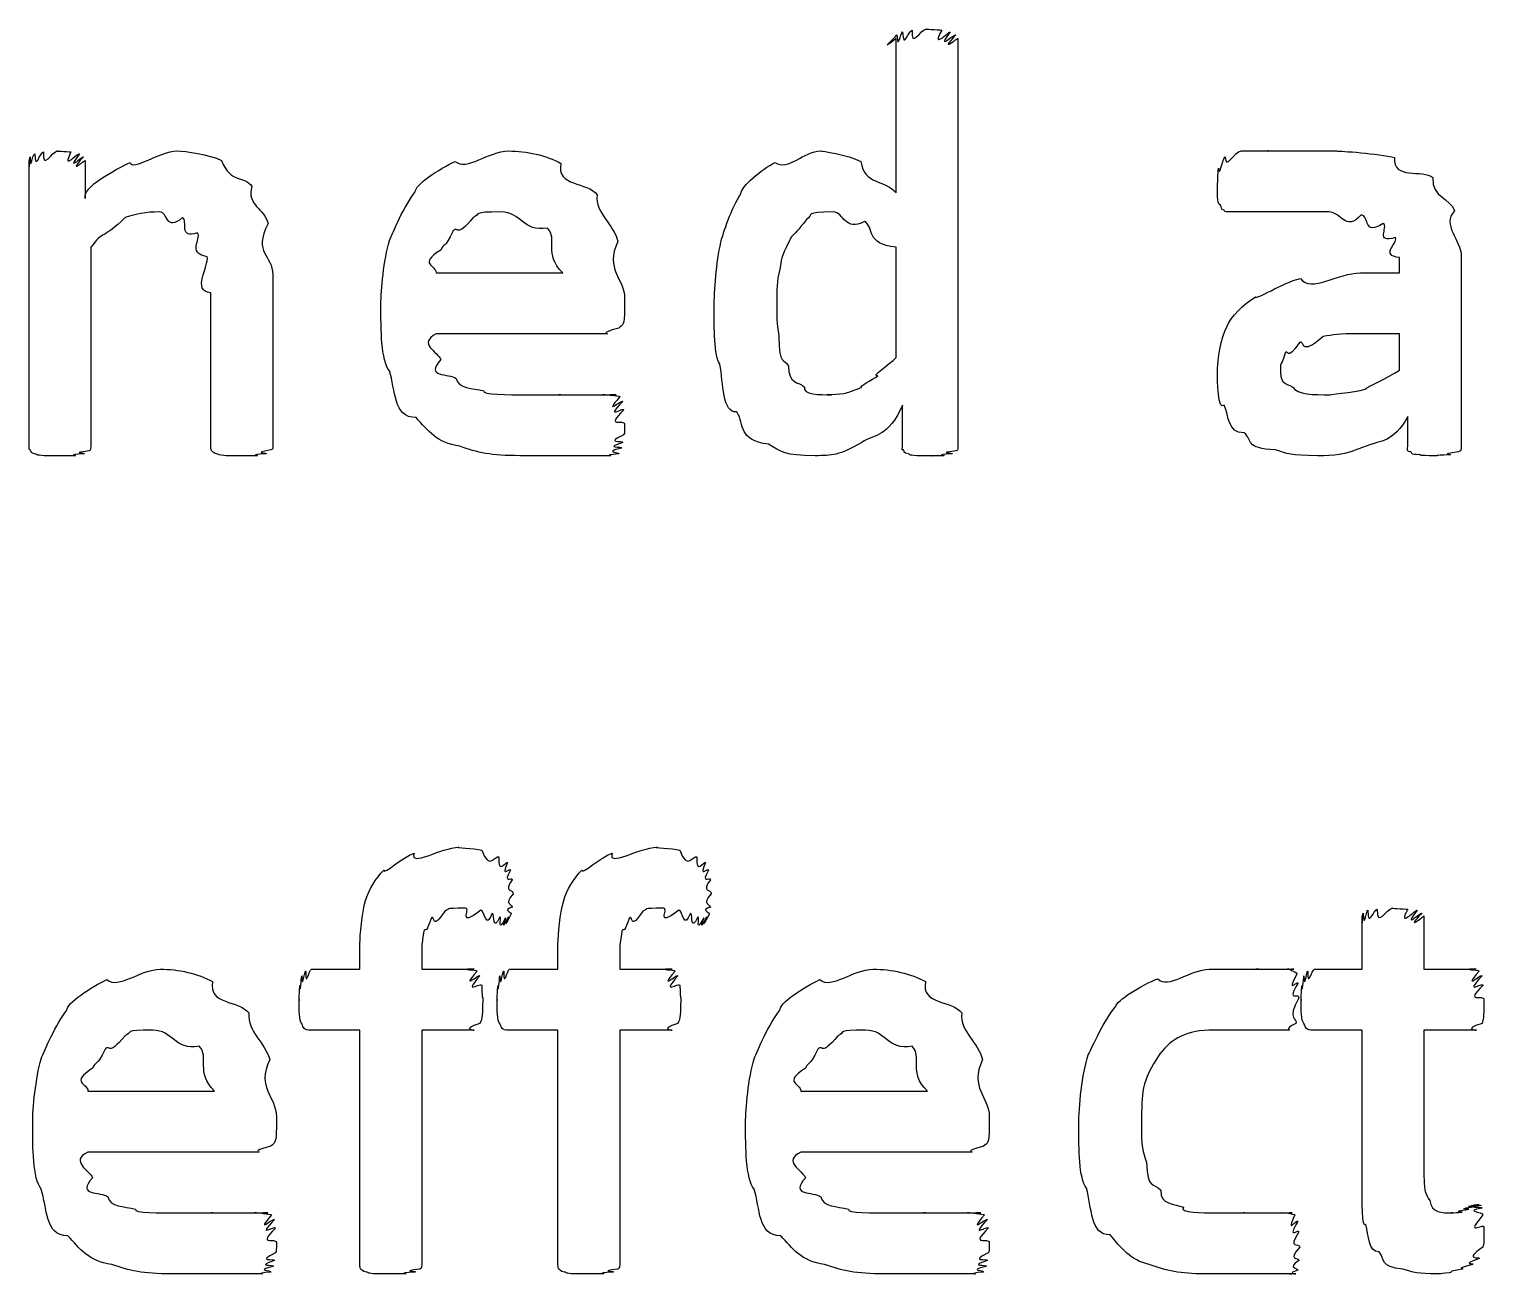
# Model space of a CAD drawing. Header units: millimetres. Extents: x 0 to 216, y 0 to 279.
# Drawn here: x 32.54 to 40.96, y 24.49 to 31.69 of the extents above; entities that cross this region are included whole.
import ezdxf

# ---------------------------------------------------------------- set-up
doc = ezdxf.new("R2010")
doc.units = ezdxf.units.MM
doc.layers.get('0').update_dxf_attribs({"linetype": 'CONTINUOUS'})

msp = doc.modelspace()

# ---------------------------------------------------------------- linework, layer by layer
at = {"color": 0}
for p, q in [((37.5599, 30.7468), (37.5599, 31.6398)), ((37.918, 31.6398), (37.918, 29.2806)), ((32.541, 29.2806), (32.541, 30.9342)), ((32.8662, 30.9342), (32.8662, 30.7137)), ((32.8993, 30.4326), (32.8993, 29.2806)), ((37.5599, 29.7932), (37.5599, 30.4326)), ((40.4742, 30.2838), (40.4742, 30.372)), ((40.8326, 30.3775), (40.8326, 29.2806)), ((33.9521, 30.2727), (33.9521, 29.2806)), ((34.8974, 30.2838), (35.6306, 30.2838)), ((40.2484, 30.2838), (40.4742, 30.2838)), ((33.5938, 29.2806), (33.5938, 30.168)), ((35.989, 30.1349), (35.989, 30.0743)), ((35.8842, 29.931), (34.8974, 29.931)), ((40.4742, 29.931), (40.2375, 29.931)), ((40.4742, 29.7215), (40.4742, 29.931)), ((37.5984, 29.2861), (37.5984, 29.5176)), ((40.5239, 29.2806), (40.5239, 29.4514)), ((35.3441, 26.6884), (35.3441, 26.6884)), ((36.4906, 26.6884), (36.4906, 26.6884)), ((40.2579, 26.253), (40.2579, 26.5617)), ((40.6164, 26.5617), (40.6164, 26.253)), ((34.4565, 26.253), (34.4565, 26.4018)), ((34.8148, 26.3633), (34.8148, 26.253)), ((35.603, 26.253), (35.603, 26.4018)), ((35.9615, 26.3633), (35.9615, 26.253)), ((34.1753, 26.253), (34.4565, 26.253)), ((34.8148, 26.253), (35.1179, 26.253)), ((35.3219, 26.253), (35.603, 26.253)), ((35.9615, 26.253), (36.2645, 26.253)), ((39.9824, 26.253), (40.2579, 26.253)), ((40.6164, 26.253), (40.9194, 26.253)), ((34.4565, 25.9002), (34.1753, 25.9002)), ((34.4565, 24.5442), (34.4565, 25.9002)), ((35.1179, 25.9002), (34.8148, 25.9002)), ((34.8148, 25.9002), (34.8148, 24.5442)), ((35.603, 25.9002), (35.3219, 25.9002)), ((35.603, 24.5442), (35.603, 25.9002)), ((36.2645, 25.9002), (35.9615, 25.9002)), ((35.9615, 25.9002), (35.9615, 24.5442)), ((40.2579, 25.9002), (39.9768, 25.9002)), ((40.2579, 25.0073), (40.2579, 25.9002)), ((40.9194, 25.9002), (40.6164, 25.9002)), ((40.6164, 25.9002), (40.6164, 25.1285)), ((32.8814, 25.5475), (33.6145, 25.5475)), ((37.0085, 25.5475), (37.7416, 25.5475)), ((33.9728, 25.3986), (33.9728, 25.338)), ((38.1, 25.3986), (38.1, 25.338)), ((33.868, 25.1947), (32.8814, 25.1947)), ((37.9952, 25.1947), (37.0085, 25.1947)), ((40.9635, 24.7592), (40.9635, 24.7592)), ((39.8971, 24.6435), (39.8971, 24.6435))]:
    msp.add_line(p, q, dxfattribs=at)
for points in [[(37.5652, 31.6618), (37.5722, 31.5626), (37.5832, 31.6742), (37.5984, 31.6784)], [(37.5984, 31.6784), (37.6012, 31.5695), (37.6315, 31.6852), (37.6534, 31.6894)], [(37.6534, 31.6894), (37.6453, 31.5764), (37.7031, 31.6949), (37.7363, 31.6949)], [(37.7363, 31.6949), (37.7155, 31.6949), (37.8023, 31.6921), (37.8245, 31.6894)], [(37.8245, 31.6894), (37.7596, 31.5695), (37.8629, 31.6811), (37.8739, 31.6784)], [(37.8739, 31.6784), (37.7857, 31.5626), (37.8989, 31.6687), (37.907, 31.6618)], [(37.5599, 31.6398), (37.4442, 31.5474), (37.5613, 31.6536), (37.5652, 31.6618)], [(37.907, 31.6618), (37.7994, 31.5474), (37.918, 31.6466), (37.918, 31.6398)], [(32.541, 30.9342), (32.541, 30.8419), (32.5424, 30.948), (32.5465, 30.9563)], [(32.5465, 30.9563), (32.5479, 30.8571), (32.5589, 30.9687), (32.5741, 30.9728)], [(32.5741, 30.9728), (32.5768, 30.8681), (32.6044, 30.9838), (32.6237, 30.9838)], [(32.6237, 30.9838), (32.6182, 30.8708), (32.6733, 30.9893), (32.7063, 30.9893)], [(32.7063, 30.9893), (32.6802, 30.9893), (32.7615, 30.9866), (32.7835, 30.9838)], [(32.7835, 30.9838), (32.7243, 30.8681), (32.8221, 30.9797), (32.8331, 30.9728)], [(32.8331, 30.9728), (32.7463, 30.8571), (32.8511, 30.9631), (32.8552, 30.9563)], [(32.8552, 30.9563), (32.7574, 30.8419), (32.8662, 30.9411), (32.8662, 30.9342)], [(32.8662, 30.7137), (32.8456, 30.7826), (33.0399, 30.8791), (33.1253, 30.9232)], [(33.1253, 30.9232), (33.1363, 30.8708), (33.303, 30.9893), (33.3954, 30.9893)], [(33.3954, 30.9893), (33.4477, 30.9893), (33.5842, 30.97), (33.6544, 30.9342)], [(33.6544, 30.9342), (33.7096, 30.7978), (33.7867, 30.8474), (33.8308, 30.7854)], [(34.7762, 30.7523), (34.772, 30.7909), (34.9154, 30.8874), (35.0077, 30.9287)], [(35.0077, 30.9287), (35.0738, 30.8708), (35.202, 30.9893), (35.3162, 30.9893)], [(35.3162, 30.9893), (35.4224, 30.9893), (35.5342, 30.9645), (35.6196, 30.9177)], [(35.6196, 30.9177), (35.5921, 30.7799), (35.7738, 30.813), (35.8292, 30.7358)], [(36.6614, 30.7413), (36.6642, 30.7867), (36.7827, 30.8818), (36.8596, 30.9232)], [(36.8596, 30.9232), (36.9369, 30.8708), (37.0251, 30.9893), (37.1242, 30.9893)], [(37.1242, 30.9893), (37.1203, 30.9893), (37.2854, 30.9687), (37.356, 30.9287)], [(37.356, 30.9287), (37.3779, 30.7909), (37.4936, 30.8267), (37.5599, 30.7468)], [(39.4272, 30.8901), (39.4324, 30.8267), (39.4462, 30.9342), (39.4656, 30.9563)], [(39.4656, 30.9563), (39.4684, 30.8708), (39.5153, 30.9893), (39.5594, 30.9893)], [(39.5594, 30.9893), (39.5566, 30.9893), (39.6543, 30.9893), (39.7136, 30.9893)], [(39.7136, 30.9893), (39.6752, 30.9893), (39.835, 30.9893), (39.9009, 30.9893)], [(39.9009, 30.9893), (39.9288, 30.9893), (40.0403, 30.9893), (40.1105, 30.9893)], [(40.1105, 30.9893), (40.1299, 30.9893), (40.3546, 30.9755), (40.4467, 30.9507)], [(40.4467, 30.9507), (40.4315, 30.8198), (40.6121, 30.886), (40.6672, 30.835)], [(39.4215, 30.7909), (39.4215, 30.7826), (39.4229, 30.8681), (39.4272, 30.8901)], [(40.6672, 30.835), (40.6633, 30.7165), (40.7681, 30.7192), (40.7942, 30.6421)], [(33.8308, 30.7854), (33.7978, 30.6765), (33.9053, 30.6544), (33.9246, 30.5704)], [(34.6274, 30.4712), (34.6466, 30.518), (34.7128, 30.6751), (34.7762, 30.7523)], [(39.4215, 30.7248), (39.4215, 30.7165), (39.4215, 30.7689), (39.4215, 30.7909)], [(35.8292, 30.7358), (35.8193, 30.6255), (35.9241, 30.5676), (35.9502, 30.4657)], [(36.5457, 30.4602), (36.558, 30.5111), (36.6088, 30.6641), (36.6614, 30.7413)], [(39.4381, 30.6751), (39.4243, 30.6765), (39.4243, 30.7055), (39.4215, 30.7248)], [(39.46, 30.6476), (39.4395, 30.6503), (39.4451, 30.6641), (39.4381, 30.6751)], [(33.0977, 30.6035), (32.9668, 30.4781), (32.9682, 30.5277), (32.8993, 30.4326)], [(33.2962, 30.6366), (33.2135, 30.6366), (33.1639, 30.6255), (33.0977, 30.6035)], [(33.4284, 30.6035), (33.3306, 30.518), (33.3471, 30.6366), (33.2962, 30.6366)], [(33.5166, 30.5153), (33.4036, 30.4781), (33.4643, 30.5842), (33.4284, 30.6035)], [(35.1124, 30.6035), (35.0077, 30.4781), (35.0297, 30.5594), (34.9967, 30.5263)], [(35.2723, 30.6366), (35.0986, 30.6366), (35.1593, 30.6255), (35.1124, 30.6035)], [(35.5424, 30.5428), (35.3963, 30.518), (35.3935, 30.6366), (35.2723, 30.6366)], [(37.0417, 30.5925), (36.9397, 30.4602), (36.9672, 30.5222), (36.9425, 30.4712)], [(37.1962, 30.6366), (37.0251, 30.6366), (37.0858, 30.6214), (37.0417, 30.5925)], [(37.3779, 30.5814), (37.2636, 30.518), (37.2579, 30.6366), (37.1962, 30.6366)], [(37.5599, 30.4326), (37.3807, 30.4491), (37.4357, 30.5484), (37.3779, 30.5814)], [(39.4878, 30.6366), (39.4547, 30.6366), (39.467, 30.6393), (39.46, 30.6476)], [(39.5594, 30.6366), (39.4794, 30.6366), (39.5016, 30.6366), (39.4878, 30.6366)], [(39.6804, 30.6366), (39.5457, 30.6366), (39.5923, 30.6366), (39.5594, 30.6366)], [(39.8459, 30.6366), (39.7591, 30.6366), (39.7274, 30.6366), (39.6804, 30.6366)], [(40.0664, 30.6366), (39.8872, 30.6366), (39.9122, 30.6366), (39.8459, 30.6366)], [(40.2537, 30.62), (40.1602, 30.518), (40.1394, 30.6366), (40.0664, 30.6366)], [(40.3807, 30.5704), (40.2622, 30.496), (40.3049, 30.609), (40.2537, 30.62)], [(40.7942, 30.6421), (40.7141, 30.5621), (40.8326, 30.4767), (40.8326, 30.3775)], [(33.5718, 30.3775), (33.4519, 30.4009), (33.5414, 30.4781), (33.5166, 30.5153)], [(33.9246, 30.5704), (33.8336, 30.394), (33.9521, 30.3899), (33.9521, 30.2727)], [(34.9967, 30.5263), (34.9443, 30.4161), (34.9429, 30.4602), (34.925, 30.4161)], [(35.6306, 30.2838), (35.5177, 30.394), (35.6045, 30.4794), (35.5424, 30.5428)], [(40.4523, 30.4877), (40.3281, 30.4519), (40.4139, 30.5484), (40.3807, 30.5704)], [(34.5777, 30.1019), (34.5777, 30.1804), (34.5943, 30.3609), (34.6274, 30.4712)], [(34.925, 30.4161), (34.79, 30.3306), (34.8974, 30.3306), (34.8974, 30.2838)], [(35.9502, 30.4657), (35.8704, 30.3017), (35.989, 30.2521), (35.989, 30.1349)], [(36.5069, 30.0853), (36.5069, 30.1735), (36.5196, 30.3499), (36.5457, 30.4602)], [(36.9425, 30.4712), (36.8886, 30.3609), (36.8984, 30.3678), (36.8875, 30.3058)], [(40.4742, 30.372), (40.3585, 30.3857), (40.4661, 30.4546), (40.4523, 30.4877)], [(33.5938, 30.168), (33.478, 30.1763), (33.5855, 30.3251), (33.5718, 30.3775)], [(36.8875, 30.3058), (36.8667, 30.2355), (36.8709, 30.1804), (36.8709, 30.1184)], [(39.642, 30.146), (39.6378, 30.1212), (39.7979, 30.2286), (39.9009, 30.2507)], [(39.9009, 30.2507), (39.9616, 30.1653), (40.1189, 30.2838), (40.2484, 30.2838)], [(34.6274, 29.716), (34.5777, 29.7794), (34.5777, 29.9544), (34.5777, 30.1019)], [(35.989, 30.0743), (35.989, 29.9751), (35.9777, 29.9861), (35.9558, 29.9641)], [(36.54, 29.7546), (36.5069, 29.8015), (36.5069, 29.9709), (36.5069, 30.0853)], [(36.8709, 30.1184), (36.8667, 29.9861), (36.8734, 29.9806), (36.8819, 29.9145)], [(39.4765, 29.9751), (39.4988, 30.0302), (39.5718, 30.1019), (39.642, 30.146)], [(34.8974, 29.931), (34.79, 29.8759), (34.9057, 29.8263), (34.925, 29.7822)], [(35.9558, 29.9641), (35.8263, 29.931), (35.9089, 29.931), (35.8842, 29.931)], [(36.8819, 29.9145), (36.8847, 29.7394), (36.9108, 29.7946), (36.9369, 29.7436)], [(39.4215, 29.7326), (39.4215, 29.7725), (39.4395, 29.9048), (39.4765, 29.9751)], [(40.0332, 29.9145), (39.8914, 29.7946), (39.9313, 29.8952), (39.8956, 29.8814)], [(40.2375, 29.931), (40.1228, 29.931), (40.0914, 29.9255), (40.0332, 29.9145)], [(39.8127, 29.8208), (39.7813, 29.7174), (39.7852, 29.7725), (39.7852, 29.7436)], [(39.8956, 29.8814), (39.8184, 29.7656), (39.8307, 29.8456), (39.8127, 29.8208)], [(34.925, 29.7822), (34.8272, 29.6733), (34.9718, 29.705), (35.0132, 29.6719)], [(36.6391, 29.479), (36.551, 29.4707), (36.5622, 29.6471), (36.54, 29.7546)], [(36.9369, 29.7436), (36.9369, 29.6402), (36.9933, 29.6554), (37.0307, 29.6223)], [(37.4551, 29.6885), (37.4068, 29.6802), (37.5225, 29.7518), (37.5599, 29.7932)], [(39.46, 29.5176), (39.4215, 29.4817), (39.4215, 29.6513), (39.4215, 29.7326)], [(39.7852, 29.7436), (39.7813, 29.6361), (39.8089, 29.6513), (39.8568, 29.6223)], [(34.7817, 29.4459), (34.6466, 29.4459), (34.6632, 29.6085), (34.6274, 29.716)], [(35.0132, 29.6719), (35.0256, 29.6113), (35.1069, 29.6182), (35.173, 29.6003)], [(37.3613, 29.6223), (37.3408, 29.6251), (37.422, 29.6623), (37.4551, 29.6885)], [(40.2759, 29.6113), (40.2883, 29.6251), (40.404, 29.6733), (40.4742, 29.7215)], [(35.173, 29.6003), (35.1579, 29.5782), (35.3191, 29.5782), (35.4157, 29.5782)], [(35.4157, 29.5782), (35.4485, 29.5782), (35.5604, 29.5782), (35.6196, 29.5782)], [(35.6196, 29.5782), (35.5656, 29.5782), (35.7269, 29.5782), (35.7685, 29.5782)], [(35.7685, 29.5782), (35.7685, 29.5782), (35.8468, 29.5782), (35.8733, 29.5782)], [(35.8733, 29.5782), (35.8235, 29.5782), (35.9241, 29.5782), (35.9392, 29.5782)], [(35.9392, 29.5782), (35.8482, 29.5782), (35.9572, 29.5741), (35.9615, 29.5672)], [(35.9615, 29.5672), (35.8592, 29.4487), (35.9738, 29.5534), (35.9777, 29.5396)], [(37.0307, 29.6223), (37.0141, 29.5782), (37.1217, 29.5782), (37.1849, 29.5782)], [(37.1849, 29.5782), (37.1052, 29.5782), (37.2428, 29.581), (37.2731, 29.5892)], [(37.2731, 29.5892), (37.2816, 29.592), (37.3309, 29.6072), (37.3613, 29.6223)], [(39.8568, 29.6223), (39.8805, 29.5782), (39.9796, 29.5782), (40.072, 29.5782)], [(40.072, 29.5782), (40.0459, 29.5782), (40.2124, 29.5892), (40.2759, 29.6113)], [(35.9777, 29.5396), (35.8676, 29.4239), (35.9833, 29.5121), (35.9833, 29.49)], [(35.9833, 29.49), (35.8704, 29.3798), (35.989, 29.4404), (35.989, 29.4073)], [(36.8212, 29.2916), (36.642, 29.3164), (36.6861, 29.4018), (36.6391, 29.479)], [(37.5984, 29.5176), (37.5102, 29.3274), (37.4414, 29.3536), (37.3613, 29.3026)], [(39.576, 29.3577), (39.4765, 29.3577), (39.4892, 29.4542), (39.46, 29.5176)], [(35.0352, 29.2806), (34.9002, 29.2985), (34.8506, 29.3715), (34.7817, 29.4459)], [(35.989, 29.4073), (35.989, 29.3247), (35.9862, 29.3646), (35.9833, 29.3467)], [(40.5239, 29.4514), (40.4357, 29.2985), (40.3698, 29.3164), (40.2816, 29.2806)], [(35.9833, 29.3467), (35.8676, 29.2916), (35.9805, 29.3164), (35.9777, 29.3026)], [(39.7577, 29.2585), (39.576, 29.2696), (39.6268, 29.3136), (39.576, 29.3577)], [(32.5465, 29.2585), (32.541, 29.2544), (32.541, 29.2723), (32.541, 29.2806)], [(32.5741, 29.2365), (32.552, 29.2392), (32.5534, 29.2503), (32.5465, 29.2585)], [(32.6292, 29.2255), (32.5768, 29.2282), (32.5878, 29.2323), (32.5741, 29.2365)], [(32.8607, 29.2365), (32.7422, 29.2282), (32.8304, 29.2282), (32.8056, 29.2255)], [(32.8883, 29.253), (32.7684, 29.2392), (32.8745, 29.2433), (32.8607, 29.2365)], [(32.8993, 29.2806), (32.8965, 29.2503), (32.8952, 29.2599), (32.8883, 29.253)], [(33.5993, 29.253), (33.5952, 29.2503), (33.5938, 29.2696), (33.5938, 29.2806)], [(33.6269, 29.2365), (33.6062, 29.2392), (33.6062, 29.2489), (33.5993, 29.253)], [(33.682, 29.2255), (33.6324, 29.2282), (33.6407, 29.2323), (33.6269, 29.2365)], [(33.9135, 29.2365), (33.7978, 29.2282), (33.8832, 29.2282), (33.8584, 29.2255)], [(33.9411, 29.2585), (33.8226, 29.2392), (33.9273, 29.2433), (33.9135, 29.2365)], [(33.9521, 29.2806), (33.9521, 29.2544), (33.948, 29.2654), (33.9411, 29.2585)], [(35.3826, 29.2255), (35.2171, 29.2255), (35.1345, 29.2433), (35.0352, 29.2806)], [(35.9558, 29.2365), (35.8454, 29.2255), (35.9336, 29.2255), (35.9008, 29.2255)], [(35.9724, 29.2696), (35.8567, 29.2433), (35.9625, 29.2475), (35.9558, 29.2365)], [(35.9777, 29.3026), (35.8634, 29.2654), (35.9752, 29.2806), (35.9724, 29.2696)], [(37.0914, 29.2255), (36.9108, 29.2255), (36.8984, 29.2475), (36.8212, 29.2916)], [(37.3613, 29.3026), (37.2304, 29.2255), (37.1905, 29.2255), (37.0914, 29.2255)], [(37.604, 29.2585), (37.5874, 29.2544), (37.5984, 29.2751), (37.5984, 29.2861)], [(37.6315, 29.2365), (37.5984, 29.2392), (37.6107, 29.2503), (37.604, 29.2585)], [(37.6813, 29.2255), (37.623, 29.2282), (37.6453, 29.2323), (37.6315, 29.2365)], [(37.8852, 29.2365), (37.7666, 29.2282), (37.8576, 29.2282), (37.8354, 29.2255)], [(37.907, 29.253), (37.7885, 29.2392), (37.8961, 29.2433), (37.8852, 29.2365)], [(37.918, 29.2806), (37.918, 29.2503), (37.9141, 29.2599), (37.907, 29.253)], [(40.0004, 29.2255), (39.8364, 29.2255), (39.8307, 29.2365), (39.7577, 29.2585)], [(40.2816, 29.2806), (40.1408, 29.2255), (40.0995, 29.2255), (40.0004, 29.2255)], [(40.5405, 29.2475), (40.5088, 29.2475), (40.5239, 29.2654), (40.5239, 29.2806)], [(40.5903, 29.231), (40.531, 29.2323), (40.5515, 29.2392), (40.5405, 29.2475)], [(40.6785, 29.2255), (40.5751, 29.2255), (40.6121, 29.2268), (40.5903, 29.231)], [(40.7666, 29.231), (40.652, 29.2255), (40.7183, 29.2255), (40.6785, 29.2255)], [(40.816, 29.2475), (40.6922, 29.2323), (40.7885, 29.2337), (40.7666, 29.231)], [(40.8326, 29.2806), (40.8326, 29.2475), (40.827, 29.2544), (40.816, 29.2475)], [(32.7174, 29.2255), (32.6251, 29.2255), (32.654, 29.2255), (32.6292, 29.2255)], [(32.8056, 29.2255), (32.6953, 29.2255), (32.7532, 29.2255), (32.7174, 29.2255)], [(33.7757, 29.2255), (33.6793, 29.2255), (33.7068, 29.2255), (33.682, 29.2255)], [(33.8584, 29.2255), (33.7495, 29.2255), (33.8088, 29.2255), (33.7757, 29.2255)], [(35.5974, 29.2255), (35.4266, 29.2255), (35.4598, 29.2255), (35.3826, 29.2255)], [(35.7738, 29.2255), (35.6761, 29.2255), (35.6637, 29.2255), (35.5974, 29.2255)], [(35.9008, 29.2255), (35.7794, 29.2255), (35.8249, 29.2255), (35.7738, 29.2255)], [(37.7638, 29.2255), (37.6647, 29.2255), (37.7031, 29.2255), (37.6813, 29.2255)], [(37.8354, 29.2255), (37.7225, 29.2255), (37.7885, 29.2255), (37.7638, 29.2255)], [(34.7707, 26.9255), (34.739, 26.84), (34.9305, 26.9586), (35.0297, 26.9586)], [(35.0297, 26.9586), (34.9994, 26.9586), (35.1179, 26.953), (35.162, 26.942)], [(35.9174, 26.9255), (35.8856, 26.84), (36.0772, 26.9586), (36.1763, 26.9586)], [(36.1763, 26.9586), (36.146, 26.9586), (36.2645, 26.953), (36.3086, 26.942)], [(34.5943, 26.8263), (34.5956, 26.7959), (34.7004, 26.9034), (34.7707, 26.9255)], [(35.162, 26.942), (35.2061, 26.818), (35.2392, 26.9172), (35.2612, 26.9034)], [(35.2612, 26.9034), (35.253, 26.7932), (35.3025, 26.8814), (35.3109, 26.8704)], [(35.3109, 26.8704), (35.2681, 26.7711), (35.3233, 26.8442), (35.3275, 26.8263)], [(35.741, 26.8263), (35.742, 26.7959), (35.8468, 26.9034), (35.9174, 26.9255)], [(36.3086, 26.942), (36.3527, 26.818), (36.3859, 26.9172), (36.4077, 26.9034)], [(36.4077, 26.9034), (36.3996, 26.7932), (36.449, 26.8814), (36.4575, 26.8704)], [(36.4575, 26.8704), (36.4148, 26.7711), (36.4698, 26.8442), (36.474, 26.8263)], [(34.4895, 26.6499), (34.5033, 26.7077), (34.5502, 26.7822), (34.5943, 26.8263)], [(35.3275, 26.8263), (35.2792, 26.7381), (35.3385, 26.7932), (35.3385, 26.7711)], [(35.6362, 26.6499), (35.65, 26.7077), (35.6969, 26.7822), (35.741, 26.8263)], [(36.474, 26.8263), (36.4257, 26.7381), (36.485, 26.7932), (36.485, 26.7711)], [(35.3385, 26.7711), (35.2834, 26.694), (35.3441, 26.7215), (35.3441, 26.6884)], [(36.485, 26.7711), (36.4299, 26.694), (36.4906, 26.7215), (36.4906, 26.6884)], [(34.4565, 26.4018), (34.4565, 26.4473), (34.4675, 26.5796), (34.4895, 26.6499)], [(35.3441, 26.6884), (35.2834, 26.6278), (35.3413, 26.6292), (35.3385, 26.6113)], [(35.603, 26.4018), (35.603, 26.4473), (35.614, 26.5796), (35.6362, 26.6499)], [(36.4906, 26.6884), (36.4299, 26.6278), (36.4878, 26.6292), (36.485, 26.6113)], [(34.8699, 26.5507), (34.8313, 26.4322), (34.8368, 26.5066), (34.8258, 26.4735)], [(34.947, 26.5892), (34.8713, 26.4694), (34.8919, 26.5686), (34.8699, 26.5507)], [(35.0683, 26.6058), (34.9333, 26.6058), (34.9801, 26.6003), (34.947, 26.5892)], [(35.1565, 26.5948), (35.0146, 26.4873), (35.1014, 26.6058), (35.0683, 26.6058)], [(35.2227, 26.5782), (35.1841, 26.4763), (35.1813, 26.5906), (35.1565, 26.5948)], [(35.2668, 26.5562), (35.2199, 26.4625), (35.2406, 26.57), (35.2227, 26.5782)], [(35.3, 26.5507), (35.2461, 26.4515), (35.2806, 26.552), (35.2668, 26.5562)], [(35.3162, 26.5562), (35.2612, 26.4515), (35.3067, 26.5507), (35.3, 26.5507)], [(35.3328, 26.5727), (35.2723, 26.4583), (35.3233, 26.5589), (35.3162, 26.5562)], [(35.3385, 26.6113), (35.2792, 26.5948), (35.3356, 26.5837), (35.3328, 26.5727)], [(36.0165, 26.5507), (35.9777, 26.4322), (35.9833, 26.5066), (35.9724, 26.4735)], [(36.0938, 26.5892), (36.0179, 26.4694), (36.0384, 26.5686), (36.0165, 26.5507)], [(36.2148, 26.6058), (36.0796, 26.6058), (36.1266, 26.6003), (36.0938, 26.5892)], [(36.3029, 26.5948), (36.1611, 26.4873), (36.2479, 26.6058), (36.2148, 26.6058)], [(36.3693, 26.5782), (36.3305, 26.4763), (36.328, 26.5906), (36.3029, 26.5948)], [(36.4134, 26.5562), (36.3664, 26.4625), (36.3873, 26.57), (36.3693, 26.5782)], [(36.4465, 26.5507), (36.3926, 26.4515), (36.4271, 26.552), (36.4134, 26.5562)], [(36.4628, 26.5562), (36.4077, 26.4515), (36.4532, 26.5507), (36.4465, 26.5507)], [(36.4793, 26.5727), (36.4187, 26.4583), (36.4698, 26.5589), (36.4628, 26.5562)], [(36.485, 26.6113), (36.4257, 26.5948), (36.4822, 26.5837), (36.4793, 26.5727)], [(40.2579, 26.5617), (40.2579, 26.4625), (40.2594, 26.57), (40.2636, 26.5782)], [(40.2636, 26.5782), (40.2689, 26.4763), (40.2802, 26.5906), (40.2911, 26.5948)], [(40.2911, 26.5948), (40.2939, 26.4845), (40.3243, 26.6003), (40.3461, 26.6003)], [(40.3461, 26.6003), (40.3419, 26.4873), (40.4012, 26.6058), (40.4343, 26.6058)], [(40.4343, 26.6058), (40.4125, 26.6058), (40.5007, 26.603), (40.5225, 26.6003)], [(40.5225, 26.6003), (40.4594, 26.4845), (40.5666, 26.5975), (40.5776, 26.5948)], [(40.5776, 26.5948), (40.4855, 26.4763), (40.6012, 26.5851), (40.6054, 26.5782)], [(40.6054, 26.5782), (40.4964, 26.4625), (40.6164, 26.5644), (40.6164, 26.5617)], [(34.8258, 26.4735), (34.812, 26.3701), (34.8148, 26.4074), (34.8148, 26.3633)], [(35.9724, 26.4735), (35.9586, 26.3701), (35.9615, 26.4074), (35.9615, 26.3633)], [(32.9916, 26.1924), (33.0577, 26.1345), (33.1859, 26.253), (33.3003, 26.253)], [(33.3003, 26.253), (33.4064, 26.253), (33.518, 26.2282), (33.6035, 26.1813)], [(34.1092, 26.1593), (34.1106, 26.0946), (34.1161, 26.1993), (34.1202, 26.2144)], [(34.1202, 26.2144), (34.1216, 26.1235), (34.134, 26.2378), (34.1423, 26.242)], [(34.1423, 26.242), (34.1395, 26.1345), (34.1643, 26.253), (34.1753, 26.253)], [(35.1179, 26.253), (35.0214, 26.253), (35.1303, 26.2489), (35.1345, 26.242)], [(35.1345, 26.242), (35.0325, 26.1235), (35.1469, 26.2282), (35.151, 26.2144)], [(35.151, 26.2144), (35.0435, 26.0946), (35.162, 26.1813), (35.162, 26.1593)], [(35.2557, 26.1593), (35.2571, 26.0946), (35.2626, 26.1993), (35.2668, 26.2144)], [(35.2668, 26.2144), (35.2681, 26.1235), (35.2806, 26.2378), (35.2887, 26.242)], [(35.2887, 26.242), (35.2859, 26.1345), (35.3109, 26.253), (35.3219, 26.253)], [(36.2645, 26.253), (36.1678, 26.253), (36.2768, 26.2489), (36.2811, 26.242)], [(36.2811, 26.242), (36.1791, 26.1235), (36.2934, 26.2282), (36.2977, 26.2144)], [(36.2977, 26.2144), (36.1901, 26.0946), (36.3086, 26.1813), (36.3086, 26.1593)], [(37.1189, 26.1924), (37.1849, 26.1345), (37.3133, 26.253), (37.4276, 26.253)], [(37.4276, 26.253), (37.5338, 26.253), (37.6453, 26.2282), (37.7306, 26.1813)], [(38.8331, 26.038), (38.8303, 26.0656), (38.9834, 26.1648), (39.0758, 26.1979)], [(39.0758, 26.1979), (39.1322, 26.1345), (39.2659, 26.253), (39.3732, 26.253)], [(39.3732, 26.253), (39.4077, 26.253), (39.4741, 26.253), (39.522, 26.253)], [(39.522, 26.253), (39.5069, 26.253), (39.6187, 26.253), (39.66, 26.253)], [(39.66, 26.253), (39.5884, 26.253), (39.7372, 26.253), (39.7701, 26.253)], [(39.7701, 26.253), (39.7715, 26.253), (39.8254, 26.253), (39.8364, 26.253)], [(39.8364, 26.253), (39.7979, 26.253), (39.8597, 26.253), (39.8639, 26.253)], [(39.8639, 26.253), (39.8089, 26.253), (39.8762, 26.2434), (39.8805, 26.2254)], [(39.8805, 26.2254), (39.8156, 26.1014), (39.8861, 26.1924), (39.8861, 26.1703)], [(39.9108, 26.1593), (39.9122, 26.0946), (39.9175, 26.1993), (39.9217, 26.2144)], [(39.9217, 26.2144), (39.9232, 26.1235), (39.9355, 26.2378), (39.944, 26.242)], [(39.944, 26.242), (39.9411, 26.1345), (39.9673, 26.253), (39.9824, 26.253)], [(40.9194, 26.253), (40.8231, 26.253), (40.9317, 26.2489), (40.936, 26.242)], [(40.936, 26.242), (40.834, 26.1235), (40.9483, 26.2282), (40.9526, 26.2144)], [(40.9526, 26.2144), (40.8421, 26.0946), (40.9582, 26.1813), (40.9582, 26.1593)], [(32.7601, 26.016), (32.756, 26.0546), (32.8993, 26.151), (32.9916, 26.1924)], [(33.6035, 26.1813), (33.5759, 26.0435), (33.7578, 26.0766), (33.8129, 25.9994)], [(34.1037, 26.0766), (34.1037, 26.0505), (34.1051, 26.1372), (34.1092, 26.1593)], [(35.162, 26.1593), (35.1648, 26.0505), (35.1675, 26.1097), (35.1675, 26.0766)], [(35.2502, 26.0766), (35.2502, 26.0505), (35.2516, 26.1372), (35.2557, 26.1593)], [(36.3086, 26.1593), (36.3114, 26.0505), (36.3142, 26.1097), (36.3142, 26.0766)], [(36.8875, 26.016), (36.8833, 26.0546), (37.0265, 26.151), (37.1189, 26.1924)], [(37.7306, 26.1813), (37.7031, 26.0435), (37.8852, 26.0766), (37.9402, 25.9994)], [(39.8861, 26.1703), (39.8198, 26.0573), (39.8914, 26.1207), (39.8914, 26.0876)], [(39.9052, 26.0766), (39.9052, 26.0505), (39.9066, 26.1372), (39.9108, 26.1593)], [(40.9582, 26.1593), (40.845, 26.0505), (40.9635, 26.1097), (40.9635, 26.0766)], [(34.1202, 25.9388), (34.1037, 25.9553), (34.1037, 26.0132), (34.1037, 26.0766)], [(35.1675, 26.0766), (35.1648, 25.9553), (35.162, 25.9678), (35.151, 25.9388)], [(35.2668, 25.9388), (35.2502, 25.9553), (35.2502, 26.0132), (35.2502, 26.0766)], [(36.3142, 26.0766), (36.3114, 25.9553), (36.3086, 25.9678), (36.2977, 25.9388)], [(38.6733, 25.7569), (38.6955, 25.801), (38.7671, 25.9636), (38.8331, 26.038)], [(39.8914, 26.0876), (39.8198, 25.9553), (39.8861, 25.9678), (39.8748, 25.9388)], [(39.9217, 25.9388), (39.9052, 25.9553), (39.9052, 26.0132), (39.9052, 26.0766)], [(40.9635, 26.0766), (40.9635, 25.9553), (40.9593, 25.9678), (40.9526, 25.9388)], [(32.6113, 25.7349), (32.6306, 25.7817), (32.6967, 25.9388), (32.7601, 26.016)], [(33.8129, 25.9994), (33.8033, 25.8892), (33.908, 25.8313), (33.9342, 25.7294)], [(36.7386, 25.7349), (36.7577, 25.7817), (36.824, 25.9388), (36.8875, 26.016)], [(37.9402, 25.9994), (37.9307, 25.8892), (38.0351, 25.8313), (38.0615, 25.7294)], [(33.0963, 25.8671), (32.9916, 25.7418), (33.0137, 25.8231), (32.9806, 25.79)], [(33.2562, 25.9002), (33.0825, 25.9002), (33.1432, 25.8892), (33.0963, 25.8671)], [(33.5263, 25.8065), (33.3802, 25.7817), (33.3775, 25.9002), (33.2562, 25.9002)], [(34.1753, 25.9002), (34.1257, 25.9002), (34.1313, 25.9126), (34.1202, 25.9388)], [(35.151, 25.9388), (35.0297, 25.9002), (35.1317, 25.9002), (35.1179, 25.9002)], [(35.3219, 25.9002), (35.2723, 25.9002), (35.2778, 25.9126), (35.2668, 25.9388)], [(36.2977, 25.9388), (36.1763, 25.9002), (36.2783, 25.9002), (36.2645, 25.9002)], [(37.2237, 25.8671), (37.1189, 25.7418), (37.1408, 25.8231), (37.108, 25.79)], [(37.3835, 25.9002), (37.2099, 25.9002), (37.2703, 25.8892), (37.2237, 25.8671)], [(37.6534, 25.8065), (37.5073, 25.7817), (37.5049, 25.9002), (37.3835, 25.9002)], [(39.401, 25.9002), (39.2384, 25.9002), (39.1597, 25.8534), (39.0867, 25.7624)], [(39.5718, 25.9002), (39.4409, 25.9002), (39.467, 25.9002), (39.401, 25.9002)], [(39.6931, 25.9002), (39.6543, 25.9002), (39.6187, 25.9002), (39.5718, 25.9002)], [(39.7813, 25.9002), (39.7235, 25.9002), (39.7288, 25.9002), (39.6931, 25.9002)], [(39.8364, 25.9002), (39.7676, 25.9002), (39.8032, 25.9002), (39.7813, 25.9002)], [(39.8748, 25.9388), (39.7979, 25.9002), (39.8501, 25.9002), (39.8364, 25.9002)], [(39.9768, 25.9002), (39.9302, 25.9002), (39.9355, 25.9126), (39.9217, 25.9388)], [(40.9526, 25.9388), (40.8312, 25.9002), (40.9332, 25.9002), (40.9194, 25.9002)], [(32.9806, 25.79), (32.9282, 25.6798), (32.9268, 25.7238), (32.9089, 25.6798)], [(33.6145, 25.5475), (33.5015, 25.6577), (33.5883, 25.7431), (33.5263, 25.8065)], [(37.108, 25.79), (37.0554, 25.6798), (37.054, 25.7238), (37.036, 25.6798)], [(37.7416, 25.5475), (37.6287, 25.6577), (37.7155, 25.7431), (37.6534, 25.8065)], [(32.5617, 25.3655), (32.5617, 25.4441), (32.5782, 25.6246), (32.6113, 25.7349)], [(33.9342, 25.7294), (33.8542, 25.5654), (33.9728, 25.5157), (33.9728, 25.3986)], [(36.6889, 25.3655), (36.6889, 25.4441), (36.7055, 25.6246), (36.7386, 25.7349)], [(38.0615, 25.7294), (37.9815, 25.5654), (38.1, 25.5157), (38.1, 25.3986)], [(38.6182, 25.349), (38.6182, 25.4593), (38.6362, 25.6467), (38.6733, 25.7569)], [(39.0867, 25.7624), (38.9777, 25.5984), (38.9819, 25.5378), (38.9819, 25.3655)], [(32.9089, 25.6798), (32.7739, 25.5943), (32.8814, 25.5943), (32.8814, 25.5475)], [(37.036, 25.6798), (36.9013, 25.5943), (37.0085, 25.5943), (37.0085, 25.5475)], [(32.6113, 24.9797), (32.5617, 25.0431), (32.5617, 25.2181), (32.5617, 25.3655)], [(36.7386, 24.9797), (36.6889, 25.0431), (36.6889, 25.2181), (36.6889, 25.3655)], [(38.9819, 25.3655), (38.9777, 25.2195), (38.9901, 25.2002), (39.0095, 25.134)], [(33.9728, 25.338), (33.9728, 25.2388), (33.9617, 25.2498), (33.9397, 25.2277)], [(38.1, 25.338), (38.1, 25.2388), (38.0891, 25.2498), (38.0668, 25.2277)], [(38.6623, 24.9852), (38.6182, 25.0431), (38.6182, 25.2126), (38.6182, 25.349)], [(32.8814, 25.1947), (32.7739, 25.1395), (32.8896, 25.0899), (32.9089, 25.0458)], [(33.9397, 25.2277), (33.8102, 25.1947), (33.8928, 25.1947), (33.868, 25.1947)], [(37.0085, 25.1947), (36.9013, 25.1395), (37.017, 25.0899), (37.036, 25.0458)], [(38.0668, 25.2277), (37.9374, 25.1947), (38.0199, 25.1947), (37.9952, 25.1947)], [(39.0095, 25.134), (39.0151, 24.9742), (39.055, 25.0183), (39.0924, 24.9742)], [(40.6164, 25.1285), (40.6135, 24.937), (40.6273, 24.9604), (40.6495, 24.9136)], [(32.9089, 25.0458), (32.8111, 24.937), (32.9558, 24.9687), (32.9971, 24.9356)], [(37.036, 25.0458), (36.9383, 24.937), (37.0829, 24.9687), (37.1242, 24.9356)], [(32.7656, 24.7096), (32.6306, 24.7096), (32.6471, 24.8722), (32.6113, 24.9797)], [(32.9971, 24.9356), (33.0095, 24.875), (33.0908, 24.8819), (33.157, 24.864)], [(36.8928, 24.7096), (36.7577, 24.7096), (36.7743, 24.8722), (36.7386, 24.9797)], [(37.1242, 24.9356), (37.1369, 24.875), (37.2181, 24.8819), (37.2844, 24.864)], [(38.7999, 24.7151), (38.6803, 24.7124), (38.6955, 24.8777), (38.6623, 24.9852)], [(39.0924, 24.9742), (39.0881, 24.886), (39.1721, 24.897), (39.2247, 24.875)], [(40.2802, 24.7758), (40.2579, 24.7454), (40.2579, 24.9191), (40.2579, 25.0073)], [(33.157, 24.864), (33.1418, 24.8419), (33.303, 24.8419), (33.3995, 24.8419)], [(37.2844, 24.864), (37.2692, 24.8419), (37.4304, 24.8419), (37.5267, 24.8419)], [(39.2247, 24.875), (39.1943, 24.8419), (39.3404, 24.8419), (39.4063, 24.8419)], [(40.6495, 24.9136), (40.6619, 24.8419), (40.7183, 24.8419), (40.7818, 24.8419)], [(40.7818, 24.8419), (40.7458, 24.8419), (40.8217, 24.8433), (40.8369, 24.8474)], [(40.8369, 24.8474), (40.7762, 24.8529), (40.8644, 24.8598), (40.8753, 24.864)], [(40.8753, 24.864), (40.8009, 24.864), (40.9004, 24.8763), (40.9085, 24.8805)], [(40.9085, 24.8805), (40.8203, 24.875), (40.9279, 24.8915), (40.936, 24.8915)], [(40.936, 24.8915), (40.8312, 24.875), (40.943, 24.8888), (40.9469, 24.886)], [(40.9469, 24.886), (40.8383, 24.8708), (40.9526, 24.8805), (40.9526, 24.8695)], [(40.9526, 24.8695), (40.8421, 24.8529), (40.9582, 24.8488), (40.9582, 24.8309)], [(33.3995, 24.8419), (33.4326, 24.8419), (33.5442, 24.8419), (33.6035, 24.8419)], [(33.6035, 24.8419), (33.5497, 24.8419), (33.711, 24.8419), (33.7523, 24.8419)], [(33.7523, 24.8419), (33.7523, 24.8419), (33.8308, 24.8419), (33.857, 24.8419)], [(33.857, 24.8419), (33.8074, 24.8419), (33.908, 24.8419), (33.9232, 24.8419)], [(33.9232, 24.8419), (33.8322, 24.8419), (33.9411, 24.8378), (33.9452, 24.8309)], [(33.9452, 24.8309), (33.8432, 24.7124), (33.9576, 24.8171), (33.9617, 24.8033)], [(33.9617, 24.8033), (33.8515, 24.6876), (33.9673, 24.7758), (33.9673, 24.7537)], [(37.5267, 24.8419), (37.5599, 24.8419), (37.6714, 24.8419), (37.7306, 24.8419)], [(37.7306, 24.8419), (37.677, 24.8419), (37.8382, 24.8419), (37.8795, 24.8419)], [(37.8795, 24.8419), (37.8795, 24.8419), (37.9582, 24.8419), (37.9843, 24.8419)], [(37.9843, 24.8419), (37.9345, 24.8419), (38.0351, 24.8419), (38.0503, 24.8419)], [(38.0503, 24.8419), (37.9596, 24.8419), (38.0683, 24.8378), (38.0725, 24.8309)], [(38.0725, 24.8309), (37.9705, 24.7124), (38.0848, 24.8171), (38.0891, 24.8033)], [(38.0891, 24.8033), (37.9786, 24.6876), (38.0944, 24.7758), (38.0944, 24.7537)], [(39.4063, 24.8419), (39.4451, 24.8419), (39.5291, 24.8419), (39.5774, 24.8419)], [(39.5774, 24.8419), (39.54, 24.8419), (39.6667, 24.8419), (39.7041, 24.8419)], [(39.7041, 24.8419), (39.7316, 24.8419), (39.7701, 24.8419), (39.7923, 24.8419)], [(39.7923, 24.8419), (39.7785, 24.8419), (39.8378, 24.8419), (39.853, 24.8419)], [(39.853, 24.8419), (39.8004, 24.8419), (39.8653, 24.8378), (39.8695, 24.8309)], [(39.8695, 24.8309), (39.8117, 24.7096), (39.8819, 24.8102), (39.8861, 24.7923)], [(39.8861, 24.7923), (39.8198, 24.6765), (39.8914, 24.7565), (39.8914, 24.7317)], [(40.3571, 24.6159), (40.2911, 24.6173), (40.2978, 24.7124), (40.2802, 24.7758)], [(40.9582, 24.8309), (40.845, 24.6986), (40.9635, 24.7881), (40.9635, 24.7592)], [(33.0192, 24.5442), (32.8841, 24.5622), (32.8345, 24.6352), (32.7656, 24.7096)], [(33.9673, 24.7537), (33.8542, 24.6435), (33.9728, 24.7041), (33.9728, 24.671)], [(37.1464, 24.5442), (37.0113, 24.5622), (36.9616, 24.6352), (36.8928, 24.7096)], [(38.0944, 24.7537), (37.9815, 24.6435), (38.1, 24.7041), (38.1, 24.671)], [(39.026, 24.5442), (38.9184, 24.5663), (38.862, 24.6407), (38.7999, 24.7151)], [(39.8914, 24.7317), (39.8226, 24.6242), (39.8971, 24.6765), (39.8971, 24.6435)], [(40.9635, 24.7592), (40.9635, 24.6214), (40.9607, 24.6724), (40.9582, 24.6435)], [(33.9673, 24.6104), (33.8515, 24.5553), (33.9645, 24.5801), (33.9617, 24.5663)], [(33.9728, 24.671), (33.9728, 24.5883), (33.97, 24.6283), (33.9673, 24.6104)], [(38.0944, 24.6104), (37.9786, 24.5553), (38.0919, 24.5801), (38.0891, 24.5663)], [(38.1, 24.671), (38.1, 24.5883), (38.0972, 24.6283), (38.0944, 24.6104)], [(39.8971, 24.6435), (39.8226, 24.5622), (39.8942, 24.5883), (39.8914, 24.5663)], [(40.495, 24.5167), (40.3599, 24.5291), (40.3931, 24.5718), (40.3571, 24.6159)], [(40.9582, 24.6435), (40.8383, 24.5622), (40.9469, 24.5911), (40.936, 24.5773)], [(33.3664, 24.4891), (33.2011, 24.4891), (33.1184, 24.5071), (33.0192, 24.5442)], [(33.9562, 24.5332), (33.8405, 24.5071), (33.9466, 24.5112), (33.9397, 24.5001)], [(33.9617, 24.5663), (33.8474, 24.5291), (33.959, 24.5442), (33.9562, 24.5332)], [(34.462, 24.5167), (34.4565, 24.5139), (34.4565, 24.5332), (34.4565, 24.5442)], [(34.4951, 24.5001), (34.4675, 24.5029), (34.4689, 24.5126), (34.462, 24.5167)], [(34.8038, 24.5167), (34.6838, 24.5029), (34.79, 24.5071), (34.7762, 24.5001)], [(34.8148, 24.5442), (34.812, 24.5139), (34.8106, 24.5236), (34.8038, 24.5167)], [(35.6087, 24.5167), (35.603, 24.5139), (35.603, 24.5332), (35.603, 24.5442)], [(35.6415, 24.5001), (35.614, 24.5029), (35.6154, 24.5126), (35.6087, 24.5167)], [(35.9502, 24.5167), (35.8302, 24.5029), (35.9364, 24.5071), (35.9227, 24.5001)], [(35.9615, 24.5442), (35.9586, 24.5139), (35.9572, 24.5236), (35.9502, 24.5167)], [(37.4936, 24.4891), (37.3285, 24.4891), (37.2456, 24.5071), (37.1464, 24.5442)], [(38.0834, 24.5332), (37.9677, 24.5071), (38.0739, 24.5112), (38.0668, 24.5001)], [(38.0891, 24.5663), (37.9748, 24.5291), (38.0862, 24.5442), (38.0834, 24.5332)], [(39.3404, 24.4891), (39.2162, 24.4891), (39.1171, 24.5071), (39.026, 24.5442)], [(39.8861, 24.5112), (39.8156, 24.4891), (39.8819, 24.4891), (39.8748, 24.4891)], [(39.8914, 24.5663), (39.8198, 24.5181), (39.8886, 24.5249), (39.8861, 24.5112)], [(40.688, 24.4891), (40.5888, 24.4891), (40.55, 24.4974), (40.495, 24.5167)], [(40.8369, 24.5167), (40.7388, 24.5001), (40.7899, 24.5015), (40.7652, 24.4946)], [(40.8975, 24.5442), (40.7829, 24.5139), (40.8587, 24.5236), (40.8369, 24.5167)], [(40.936, 24.5773), (40.8203, 24.536), (40.9152, 24.5553), (40.8975, 24.5442)], [(33.5814, 24.4891), (33.4105, 24.4891), (33.4436, 24.4891), (33.3664, 24.4891)], [(33.7578, 24.4891), (33.66, 24.4891), (33.6476, 24.4891), (33.5814, 24.4891)], [(33.8846, 24.4891), (33.7633, 24.4891), (33.8088, 24.4891), (33.7578, 24.4891)], [(33.9397, 24.5001), (33.8294, 24.4891), (33.9176, 24.4891), (33.8846, 24.4891)], [(34.5502, 24.4891), (34.4964, 24.4919), (34.5088, 24.496), (34.4951, 24.5001)], [(34.6384, 24.4891), (34.5405, 24.4891), (34.5722, 24.4891), (34.5502, 24.4891)], [(34.7211, 24.4891), (34.6108, 24.4891), (34.6715, 24.4891), (34.6384, 24.4891)], [(34.7762, 24.5001), (34.6549, 24.4919), (34.7431, 24.4919), (34.7211, 24.4891)], [(35.6969, 24.4891), (35.6429, 24.4919), (35.6553, 24.496), (35.6415, 24.5001)], [(35.7851, 24.4891), (35.687, 24.4891), (35.7188, 24.4891), (35.6969, 24.4891)], [(35.8676, 24.4891), (35.7572, 24.4891), (35.8179, 24.4891), (35.7851, 24.4891)], [(35.9227, 24.5001), (35.8013, 24.4919), (35.8895, 24.4919), (35.8676, 24.4891)], [(37.7088, 24.4891), (37.5377, 24.4891), (37.5708, 24.4891), (37.4936, 24.4891)], [(37.8852, 24.4891), (37.7871, 24.4891), (37.7747, 24.4891), (37.7088, 24.4891)], [(38.0118, 24.4891), (37.8904, 24.4891), (37.936, 24.4891), (37.8852, 24.4891)], [(38.0668, 24.5001), (37.9568, 24.4891), (38.045, 24.4891), (38.0118, 24.4891)], [(39.5002, 24.4891), (39.3898, 24.4891), (39.3954, 24.4891), (39.3404, 24.4891)], [(39.649, 24.4891), (39.4959, 24.4891), (39.5552, 24.4891), (39.5002, 24.4891)], [(39.7701, 24.4891), (39.7055, 24.4891), (39.6956, 24.4891), (39.649, 24.4891)], [(39.8473, 24.4891), (39.7757, 24.4891), (39.806, 24.4891), (39.7701, 24.4891)], [(39.8748, 24.4891), (39.8046, 24.4891), (39.8611, 24.4891), (39.8473, 24.4891)], [(40.7652, 24.4946), (40.688, 24.4891), (40.7127, 24.4891), (40.688, 24.4891)]]:
    msp.add_open_spline(points, degree=3, dxfattribs=at)

doc.saveas('drawing.dxf')
